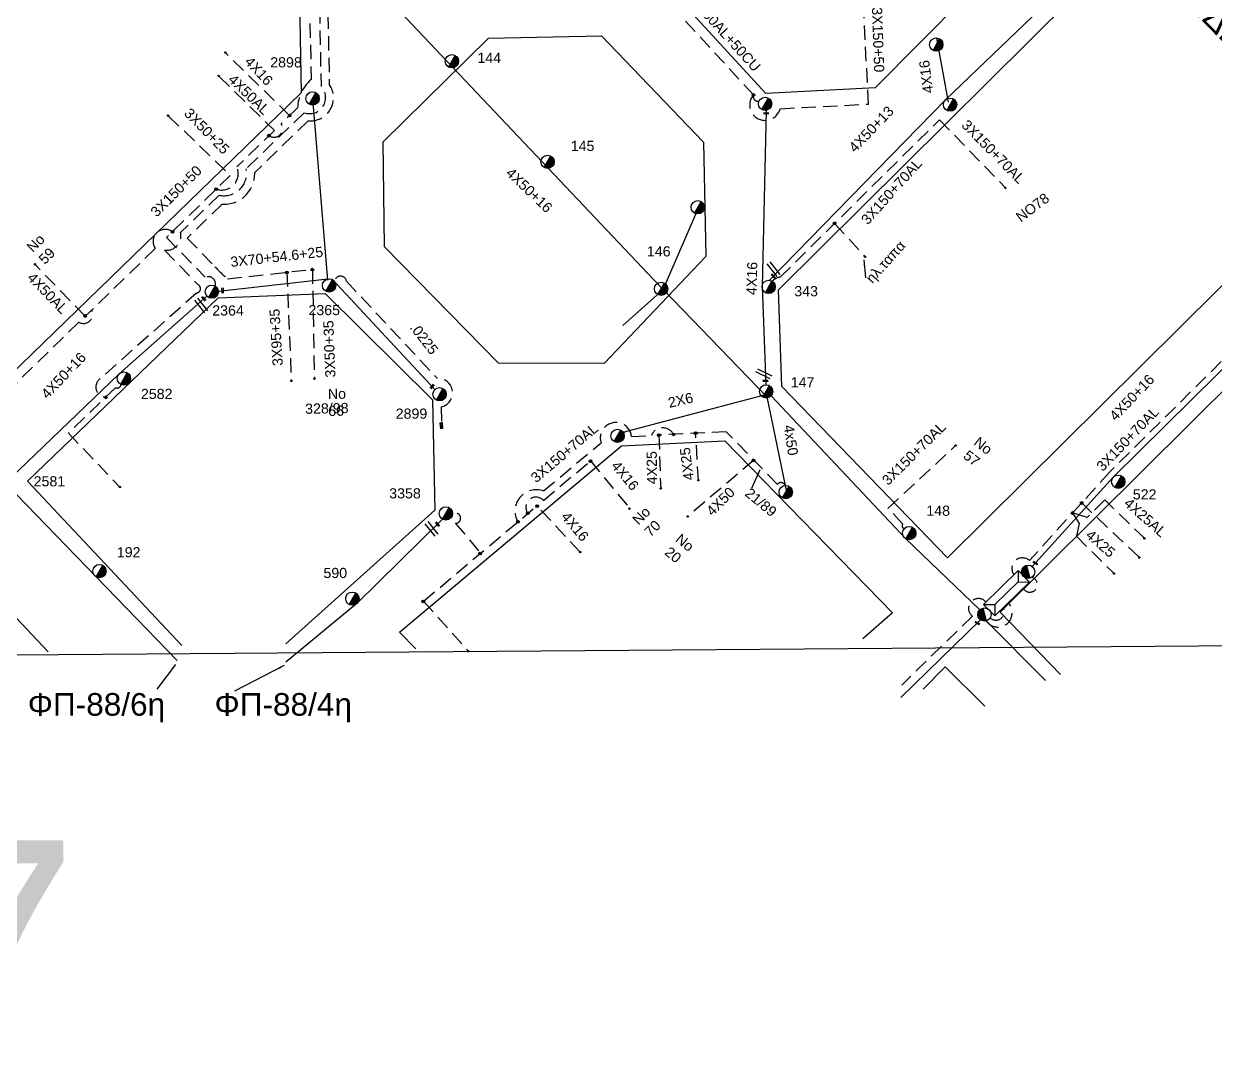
# Model space of a CAD drawing. Header units: millimetres. Extents: x 771 to 3391, y 686 to 1835.
# Drawn here: x 1952.7 to 2163.7, y 686.3 to 868.2 of the extents above; entities that cross this region are included whole.
import ezdxf

# ---------------------------------------------------------------- set-up
doc = ezdxf.new("R2010")
doc.units = ezdxf.units.MM
doc.linetypes.add('DASHED', pattern=[19.05, 12.7, -6.35])
for name, color, linetype in [('Pillar', 7, 'Continuous'), ('Άγνωστα', 7, 'Continuous'), ('Γυμνά εναέρια ΧΤ (3Φ)   4x50CU', 7, 'Continuous'), ('Γυμνά εναέρια ΧΤ και ΦΟΠ (3Φ)   4x50+16AL', 7, 'Continuous'), ('Εναέρια παροχή ΧΤ 4x16', 7, 'SYN_LINE'), ('Εναέρια παροχή ΧΤ 4x25', 7, 'SYN_LINE'), ('Επιγραφές - Σχήματα', 7, 'Continuous'), ('Καλωδια Χ.Τ 3x95+35', 7, 'DASHED'), ('Καλωδια Χ.Τ. 3x50+35', 7, 'Continuous'), ('Καλώδια ΧΤ   3x150+50CU', 7, 'DASHED'), ('Καλώδια ΧΤ   3x150+70AL', 7, 'DASHED'), ('Καλώδια ΧΤ   3x150AL+50CU', 7, 'DASHED'), ('Μηχανική τομή', 7, 'Continuous'), ('Στύλος ΦΜ', 7, 'Continuous'), ('Στύλος ΦΜ @ 1', 7, 'Continuous'), ('Συνδέσεις', 7, 'Continuous'), ('Συνεστραμμένα ΧΤ   3x70+54.6+25 AL', 7, 'SYN_LINE'), ('Τομή', 7, 'Continuous'), ('Υποσταθμός εναέριος 2 στύλων', 7, 'Continuous'), ('Υποσταθμός πόλεως', 7, 'Continuous'), ('Υπόβαθρο ΔΕΗ', 7, 'Continuous'), ('Υπόγεια καλώδια Παροχών ΧΤ   .0225', 7, 'DASHED'), ('Υπόγεια καλώδια Παροχών ΧΤ   4x16AL', 7, 'DASHED'), ('Υπόγεια καλώδια Παροχών ΧΤ   4x50AL', 7, 'DASHED')]:
    doc.layers.add(name, color=color, linetype=linetype)
doc.styles.add('arial', font='ARIAL.TTF')
doc.styles.get("Standard").update_dxf_attribs({"font": 'ARIAL.TTF'})
doc.linetypes.add('SYN_LINE', pattern='A,0.5,-0.0001,["/\\/\\/\\/",Standard,S=0.1,R=0,X=0,Y=-0.05],-0.25', length=0.7501)
doc.dimstyles.new('ISO-25', dxfattribs={"dimtxt": 2.5, "dimasz": 2.5, "dimexe": 1.25, "dimexo": 0.625, "dimtad": 1, "dimtxsty": 'Standard', "dimcen": 2.5, "dimadec": 0, "dimazin": 0, "dimtfac": 1, "dimtmove": 0, "dimatfit": 3, "dimfxl": 1, "dimarcsym": 0})

# ---------------------------------------------------------------- blocks, each defined once
blk = doc.blocks.new('ΥΠΑΡΧΩΝ ΤΣΙΜΕΝΤΕΝΙΟΣ ΣΤΥΛΟΣ')
at = {"layer": 'Στύλος ΦΜ'}
blk.add_hatch(color=7, dxfattribs=at).paths.add_polyline_path([(-1.29, -2.28, 0.574793), (2.62, 0, 0.268822), (1.3, 2.27)])
at = {"layer": 'Στύλος ΦΜ', "color": 7}
blk.add_line((-1.29, -2.28), (1.3, 2.27), dxfattribs=at)
blk.add_circle((0, 0), 2.62, dxfattribs=at)
at = {"layer": 'Στύλος ΦΜ', "flags": 4}
for tag, p in [('ΑΡΙΘΜΟΣ', (-4.68, 8.05)), ('ΤΥΠΟΣ', (-4.91, 3.03))]:
    blk.add_attdef(tag, p, '', height=4, dxfattribs=at)
blk = doc.blocks.new('ΜΗΧΑΝΙΚΗ ΤΟΜΗ')
at = {"layer": 'Μηχανική τομή', "ltscale": 40}
for p, q in [((-1.89, 0.78), (1.89, 0.78)), ((1.89, 0), (-1.89, 0))]:
    blk.add_line(p, q, dxfattribs=at)
blk = doc.blocks.new('_ΣΥΝΔΕΣΗ')
at = {"layer": 'Συνδέσεις', "linetype": 'SYN_LINE', "ltscale": 40}
blk.add_hatch(color=256, dxfattribs=at).paths.add_polyline_path([(0.5, -0.01, 1), (-0.5, -0.01, 1)])
at = {"layer": 'Συνδέσεις'}
blk.add_circle((0, -0.01), 0.5, dxfattribs=at)
blk = doc.blocks.new('Pillar')
at = {"layer": 'Υποσταθμός πόλεως', "linetype": 'Continuous', "ltscale": 40}
blk.add_lwpolyline([(-8.6, 2.8), (8.6, 2.8), (8.6, -2.8), (-8.6, -2.8)], close=True, dxfattribs=at)
for points in [[(-5.8, 0), (-8.6, 2.8)], [(-8.6, -2.8), (-5.8, 0)], [(-5.8, 0), (5.8, 0)], [(5.8, 0), (8.6, 2.8)], [(8.6, -2.8), (5.8, 0)]]:
    blk.add_lwpolyline(points, dxfattribs=at)
at = {"layer": 'Pillar', "ltscale": 40}
blk.add_attdef('PILLAR', (-5.7, 3.7), '', height=2.52, dxfattribs=at)
blk = doc.blocks.new('ΤΟΜΗ')
at = {"layer": 'Τομή', "ltscale": 40}
for p, q in [((-5.68, 0), (5.68, 0)), ((5.68, -2.33), (-5.68, -2.33))]:
    blk.add_line(p, q, dxfattribs=at)
blk = doc.blocks.new('ΥΠΟΣΤΑΘΜΟΣ ΕΝΑΕΡΙΟΣ ΕΠΙ 2 ΣΤΥΛΩΝ')
at = {"layer": 'Υποσταθμός εναέριος 2 στύλων', "linetype": 'Continuous'}
for points in [[(-11.97, -2.11, 0.574793), (-8.45, -0.07, 0.268822), (-9.64, 1.98)], [(9.68, -2.15, 0.574793), (13.19, -0.1, 0.268822), (12.01, 1.95)]]:
    blk.add_hatch(color=256, dxfattribs=at).paths.add_polyline_path(points)
for p, q in [((-11.97, -2.11), (-9.64, 1.98)), ((9.68, -2.15), (12.01, 1.95))]:
    blk.add_line(p, q, dxfattribs=at)
for centre in [(-10.81, -0.07), (10.84, -0.1)]:
    blk.add_circle(centre, 2.36, dxfattribs=at)
at = {"layer": 'Υποσταθμός πόλεως', "linetype": 'Continuous', "ltscale": 40}
blk.add_lwpolyline([(-8.57, 2.82), (8.57, 2.82), (8.57, -2.82), (-8.57, -2.82)], close=True, dxfattribs=at)
for points in [[(-5.75, 0), (-8.57, 2.82)], [(-8.57, -2.82), (-5.75, 0)], [(-5.75, 0), (5.75, 0)], [(5.75, 0), (8.57, 2.82)], [(8.57, -2.82), (5.75, 0)]]:
    blk.add_lwpolyline(points, dxfattribs=at)
at = {"layer": 'Υποσταθμός εναέριος 2 στύλων', "ltscale": 40, "flags": 1}
for tag, p in [('ΜΕΤΑΣΧΗΜΑΤΙΣΜΟΣ', (14.09, 2.51)), ('ΙΣΧΥΣ', (14.07, -0.28)), ('ΑΡΙΘΜΟΣ', (14.19, -3))]:
    blk.add_attdef(tag, p, '', height=1.8, dxfattribs=at)

msp = doc.modelspace()

# ---------------------------------------------------------------- linework, layer by layer
at = {"layer": 'Άγνωστα', "color": 30}
for points in [[(2084.34801, 802.09259), (2064.35925, 822.7559), (2008.96761, 881.37319)], [(2065.97608, 821.08451), (2072.68873, 836.61112)]]:
    msp.add_lwpolyline(points, dxfattribs=at)
at = {"layer": 'Άγνωστα', "color": 2, "linetype": 'SYN_LINE', "ltscale": 20}
msp.add_lwpolyline([(2006.60204, 822.7296), (2003.92463, 854.9438)], dxfattribs=at)
at = {"layer": 'Άγνωστα', "color": 2, "linetype": 'DASHED', "ltscale": 0.2}
msp.add_lwpolyline([(1978.38283, 851.81147), (1989.3091, 841.26237)], dxfattribs=at)
at = {"layer": 'Άγνωστα', "color": 85, "linetype": 'DASHED', "ltscale": 0.2}
msp.add_lwpolyline([(2096.3454, 832.7976), (2101.71664, 826.88263)], dxfattribs=at)
at = {"layer": 'Άγνωστα'}
msp.add_lwpolyline([(2065.97608, 821.08451), (2058.83237, 814.68605)], dxfattribs=at)
at = {"layer": 'Άγνωστα', "color": 151, "linetype": 'DASHED', "ltscale": 0.2}
msp.add_lwpolyline([(1969.93222, 804.27627, -0.547278828), (1969.00582, 803.69189), (1960.63849, 795.65303), (1969.82602, 786.00463)], format="xyb", dxfattribs=at)
at = {"layer": 'Άγνωστα', "color": 1}
msp.add_lwpolyline([(2083.85359, 802.37445), (2058.8087, 795.73424)], dxfattribs=at)
at = {"layer": 'Άγνωστα', "color": 1, "linetype": 'DASHED', "ltscale": 0.2}
for points in [[(2087.57609, 786.36208, 0.602665177), (2086.22009, 786.55914), (2077.13897, 795.87886), (2065.22382, 795.30294)], [(2042.04336, 781.42865, -0.960632536), (2044.77527, 783.72522), (2052.96976, 790.61389)], [(2028.67281, 781.36893, -1.30555284), (2029.20429, 779.65744), (2033.64812, 774.37123)]]:
    msp.add_lwpolyline(points, format="xyb", dxfattribs=at)
for points in [[(2072.21698, 787.18893), (2071.72937, 795.61738)], [(2065.22382, 795.30294), (2065.53317, 785.73128)], [(2023.53538, 765.86998), (2043.62096, 782.75486)], [(2023.53538, 765.86998), (2031.49307, 757.00087)]]:
    msp.add_lwpolyline(points, dxfattribs=at)
at = {"layer": 'Άγνωστα', "color": 30, "linetype": 'DASHED', "ltscale": 0.2}
for points in [[(2151.30198, 776.94404), (2144.17057, 783.81321), (2141.06077, 780.71394), (2138.49663, 781.50103), (2139.65927, 779.63639), (2139.15217, 777.36256), (2145.80234, 770.80538)], [(2150.24285, 773.70916), (2140.09378, 783.26434)]]:
    msp.add_lwpolyline(points, dxfattribs=at)
at = {"layer": 'Γυμνά εναέρια ΧΤ (3Φ)   4x50CU', "color": 1, "linetype": 'Continuous'}
msp.add_lwpolyline([(2084.34801, 802.09259), (2087.99289, 784.33101)], dxfattribs=at)
at = {"layer": 'Γυμνά εναέρια ΧΤ και ΦΟΠ (3Φ)   4x50+16AL', "color": 133, "linetype": 'Continuous', "ltscale": 0.2}
msp.add_lwpolyline([(2162.66341, 897.13261), (2138.34075, 876.19932), (2116.0068, 854.7108), (2084.78731, 822.71906)], dxfattribs=at)
at = {"layer": 'Γυμνά εναέρια ΧΤ και ΦΟΠ (3Φ)   4x50+16AL', "color": 62, "linetype": 'Continuous', "ltscale": 0.2}
msp.add_lwpolyline([(2131.35587, 771.99416), (2145.75825, 787.89488), (2168.63874, 810.53905), (2187.74949, 828.77879), (2209.62845, 849.23743)], dxfattribs=at)
at = {"layer": 'Γυμνά εναέρια ΧΤ και ΦΟΠ (3Φ)   4x50+16AL', "color": 151, "linetype": 'Continuous', "ltscale": 0.2}
msp.add_lwpolyline([(1950.33009, 787.61231), (1969.57409, 806.06936), (1985.15668, 819.91863)], dxfattribs=at)
at = {"layer": 'Γυμνά εναέρια ΧΤ και ΦΟΠ (3Φ)   4x50+16AL', "color": 1, "linetype": 'Continuous', "ltscale": 0.2}
for points in [[(2085.10873, 802.25057), (2108.97033, 776.90586), (2122.02992, 764.32984)], [(1949.62666, 786.66807), (1965.56489, 770.1772), (1979.8774, 755.34245)]]:
    msp.add_lwpolyline(points, dxfattribs=at)
at = {"layer": 'Γυμνά εναέρια ΧΤ και ΦΟΠ (3Φ)   4x50+16AL', "color": 85, "linetype": 'Continuous', "ltscale": 0.2}
msp.add_lwpolyline([(2122.19949, 762.55041), (2108.08651, 748.81654)], dxfattribs=at)
at = {"layer": 'Εναέρια παροχή ΧΤ 4x16', "color": 133, "ltscale": 20}
msp.add_lwpolyline([(2116.53566, 854.29518), (2114.46428, 865.61461)], dxfattribs=at)
at = {"layer": 'Καλωδια Χ.Τ 3x95+35', "color": 5, "linetype": 'DASHED', "ltscale": 0.2}
msp.add_lwpolyline([(1999.31477, 824.1529), (2000.13085, 804.75782)], dxfattribs=at)
at = {"layer": 'Καλωδια Χ.Τ. 3x50+35', "color": 5, "linetype": 'DASHED', "ltscale": 0.2}
msp.add_lwpolyline([(2003.84491, 824.65518), (2004.21126, 805.35757)], dxfattribs=at)
at = {"layer": 'Καλώδια ΧΤ   3x150+50CU', "color": 2, "linetype": 'DASHED', "ltscale": 0.2}
for points in [[(2089.64266, 913.65746), (2078.33126, 924.95686), (2065.77206, 912.56951, -0.353972988), (2064.60459, 908.77783), (2049.25698, 891.6159), (2030.23678, 873.94726), (2012.22169, 875.65013), (2003.35427, 872.04368), (2003.61463, 858.26924, 0.206167672), (2001.22356, 853.24849), (1998.32966, 850.44242, -0.817284443), (1996.16177, 848.34032)], [(1997.12124, 849.27067), (1990.48629, 842.83708, -0.644588921), (1986.82417, 838.85286)], [(1989.3091, 841.26237), (1978.02284, 830.31864), (1984.88304, 823.24371, -0.64924258), (1986.62256, 821.72293)], [(1979.06334, 831.32756, 0.837742832), (1975.99992, 828.35712), (1963.62352, 816.35632)], [(1964.77691, 817.47471, -0.733522142), (1962.50408, 815.27086), (1942.49209, 795.86621), (1925.59886, 813.01062, 0.795324168), (1924.53482, 814.31632)]]:
    msp.add_lwpolyline(points, format="xyb", dxfattribs=at)
at = {"layer": 'Καλώδια ΧΤ   3x150+50CU', "color": 151, "linetype": 'DASHED', "ltscale": 0.2}
msp.add_lwpolyline([(2086.16714, 910.17825), (2081.83443, 914.50636), (2068.99379, 901.73063), (2064.33669, 905.8954), (2049.95056, 889.80861), (2030.7094, 871.93471), (2012.26195, 873.67845), (2005.12003, 870.77377), (2005.37935, 857.0546, -0.800046045), (2002.39831, 852.40793), (1992.14373, 842.46456, -0.540078323), (1987.32567, 837.79273), (1980.50985, 831.18376, -0.522710634), (1977.66438, 828.05267), (1983.57093, 821.96125, -0.746319138), (1983.33929, 820.4517), (1966.09328, 805.12403, 0.677115078), (1967.24046, 801.99582)], format="xyb", dxfattribs=at)
at = {"layer": 'Καλώδια ΧΤ   3x150+50CU', "color": 85, "linetype": 'DASHED', "ltscale": 0.2}
for points in [[(2082.93674, 854.43002, -0.556290904), (2081.962, 855.54832), (2062.87284, 876.35247), (2062.79086, 879.06464, -0.774846847), (2063.07935, 882.89433)], [(2081.962, 855.54832, 1.263801341), (2086.68086, 853.10796), (2102.35393, 853.92587), (2101.32696, 873.60507)]]:
    msp.add_lwpolyline(points, format="xyb", dxfattribs=at)
at = {"layer": 'Καλώδια ΧΤ   3x150+50CU', "color": 5, "linetype": 'DASHED', "ltscale": 0.2}
for points in [[(2023.74455, 875.963), (2023.32205, 871.06579), (2012.34074, 872.1038), (2006.61282, 869.77421), (2006.8466, 857.40601, -0.641271076), (2003.08253, 850.97731), (1993.62827, 841.80998, -0.447340962), (1987.85702, 836.21389), (1981.66134, 830.20624), (1986.59045, 825.12285, 0.037772669), (1988.83214, 822.99065), (2003.84491, 824.65518)], [(2123.15528, 765.68608, 1.127926797), (2120.74752, 763.19992), (2108.22599, 751.01475)]]:
    msp.add_lwpolyline(points, format="xyb", dxfattribs=at)
at = {"layer": 'Καλώδια ΧΤ   3x150+50CU', "color": 62, "linetype": 'DASHED', "ltscale": 0.2}
msp.add_arc((2130.91037, 768.80561), 1.33869, 213.3351217, 74.3352259, dxfattribs=at)
at = {"layer": 'Καλώδια ΧΤ   3x150+50CU', "color": 85, "linetype": 'DASHED', "ltscale": 0.2}
msp.add_arc((2125.25566, 763.82005), 2.53406, 214.8179791, 40.7197811, dxfattribs=at)
at = {"layer": 'Καλώδια ΧΤ   3x150+50CU', "color": 1, "linetype": 'DASHED', "ltscale": 0.2}
msp.add_arc((2124.91561, 763.99001), 1.48321, 226.4272219, 29.8969544, dxfattribs=at)
at = {"layer": 'Καλώδια ΧΤ   3x150+70AL', "color": 30, "linetype": 'DASHED', "ltscale": 0.2}
msp.add_lwpolyline([(2209.52129, 855.30179), (2204.74116, 850.61988, 0.274021484), (2204.4364, 848.04111), (2205.19003, 847.25088), (2186.68855, 829.95047), (2167.52172, 810.98159), (2145.10077, 788.79221), (2130.84696, 773.05554, 0.913850915), (2128.11945, 770.55054)], format="xyb", dxfattribs=at)
at = {"layer": 'Καλώδια ΧΤ   3x150+70AL', "color": 85, "linetype": 'DASHED', "ltscale": 0.2}
msp.add_lwpolyline([(2085.04138, 822.21265, -0.237205405), (2086.69158, 823.26374), (2114.92994, 851.15121), (2114.92994, 851.15121), (2114.92994, 851.15121), (2126.5822, 839.0983)], format="xyb", dxfattribs=at)
at = {"layer": 'Καλώδια ΧΤ   3x150+70AL', "color": 1, "linetype": 'DASHED', "ltscale": 0.2}
msp.add_lwpolyline([(2040.25147, 779.92231, -0.700508494), (2044.80421, 785.39431), (2054.9693, 793.93956, -1.105620224), (2060.35846, 795.04884), (2063.88149, 795.23806, -0.626719117), (2067.82338, 795.42859)], format="xyb", dxfattribs=at)
at = {"layer": 'Καλώδια ΧΤ   3x150+70AL', "color": 1, "ltscale": 0.2}
msp.add_lwpolyline([(2108.73564, 778.77987, -0.725715758), (2108.42226, 779.51739), (2105.81365, 782.32399), (2105.81365, 782.32399), (2105.81365, 782.32399), (2117.77233, 793.43902)], format="xyb", dxfattribs=at)
at = {"layer": 'Συνεστραμμένα ΧΤ   3x70+54.6+25 AL', "color": 85, "linetype": 'SYN_LINE', "ltscale": 20}
msp.add_lwpolyline([(2084.23922, 852.81682), (2083.48332, 821.60715), (2084.17485, 804.20211)], dxfattribs=at)
at = {"layer": 'Συνεστραμμένα ΧΤ   3x70+54.6+25 AL', "color": 2, "linetype": 'SYN_LINE', "ltscale": 20}
for points in [[(1987.20908, 820.81665), (2006.58251, 822.96466)], [(2007.33294, 822.82433), (2007.39163, 822.83019), (2025.5634, 803.37186)]]:
    msp.add_lwpolyline(points, dxfattribs=at)
at = {"layer": 'Συνεστραμμένα ΧΤ   3x70+54.6+25 AL', "color": 173, "linetype": 'SYN_LINE', "ltscale": 20}
msp.add_lwpolyline([(2026.91473, 780.38581), (2011.72916, 765.4497), (1999.12519, 755.06084)], dxfattribs=at)
at = {"layer": 'Συνεστραμμένα ΧΤ   3x70+54.6+25 AL', "color": 85, "linetype": 'SYN_LINE', "ltscale": 15}
msp.add_lwpolyline([(2123.17528, 762.37318), (2133.70705, 751.84235)], dxfattribs=at)
at = {"layer": 'Υπόβαθρο ΔΕΗ'}
for points in [[(887.18759, 748.25165), (2875.29445, 763.38266), (2895.53155, 1762.67838)], [(2065.28035, 876.39171), (2064.88643, 894.03062), (2105.67515, 934.61314), (2143.27305, 896.88404), (2103.53306, 856.79789), (2084.1854, 855.78821), (2065.28035, 876.39171)], [(1890.14873, 850.97047), (1958.70871, 916.35558), (2001.55625, 872.17466), (2001.86342, 855.92397), (1942.23728, 798.10743), (1890.14873, 850.97047)], [(2116.33798, 773.57288), (2087.00282, 803.90822), (2086.39108, 821.04903), (2153.16594, 887.32894), (2191.74828, 848.29805), (2116.33798, 773.57288), (2116.33798, 773.57288)], [(2016.3797, 847.22156), (2035.02385, 865.6327), (2055.08297, 866.00723), (2073.09266, 847.17356), (2073.5338, 826.94972), (2055.53277, 807.95179), (2036.78593, 808.01421), (2016.63446, 828.65963), (2016.3797, 847.22156)], [(2125.64281, 763.95081), (2201.0605, 838.82361), (2246.21672, 793.29607), (2213.16641, 761.2276)], [(1980.71773, 758.01201), (1953.38556, 787.13479), (1987.16816, 819.59117), (2006.13458, 820.35596), (2025.13197, 801.53819), (2025.52684, 781.99129), (1999.16955, 758.3128)], [(2022.1763, 757.45528), (2019.27272, 760.35573), (2058.57131, 793.39195), (2076.87869, 794.27683), (2106.58143, 763.79368), (2101.35535, 759.19472)], [(1917.07145, 756.84122), (1939.08888, 775.89305), (1957.07776, 756.91185)], [(2125.64281, 763.95081), (2136.35783, 752.87045)], [(2115.89883, 754.23147), (2112.00704, 750.27688)], [(2115.89883, 754.23147), (2122.95025, 747.29205)]]:
    msp.add_lwpolyline(points, dxfattribs=at)
at = {"layer": 'Υπόγεια καλώδια Παροχών ΧΤ   .0225', "color": 2, "linetype": 'DASHED', "ltscale": 0.2}
msp.add_lwpolyline([(2007.76824, 822.48753, -0.872007911), (2009.89839, 822.5411), (2025.95229, 805.3506, -0.927941095), (2026.63811, 800.27446), (2026.69378, 797.5186)], format="xyb", dxfattribs=at)
at = {"layer": 'Υπόγεια καλώδια Παροχών ΧΤ   4x16AL', "color": 2, "linetype": 'DASHED', "ltscale": 0.2}
msp.add_lwpolyline([(1999.82075, 851.88826), (1988.39453, 863.08621)], dxfattribs=at)
at = {"layer": 'Υπόγεια καλώδια Παροχών ΧΤ   4x16AL', "color": 1, "linetype": 'DASHED', "ltscale": 0.2}
for points in [[(2053.08255, 790.70871), (2060.00568, 782.38461)], [(2051.26007, 774.5646), (2043.62096, 782.75486), (2043.62096, 782.75486)]]:
    msp.add_lwpolyline(points, dxfattribs=at)
at = {"layer": 'Υπόγεια καλώδια Παροχών ΧΤ   4x50AL', "color": 2, "ltscale": 0.2}
msp.add_lwpolyline([(1987.34182, 858.83787), (1997.12124, 849.27067), (1997.12124, 849.27067), (1997.12124, 849.27067), (1997.12124, 849.27067), (1997.12124, 849.27067), (1997.12124, 849.27067)], dxfattribs=at)
at = {"layer": 'Υπόγεια καλώδια Παροχών ΧΤ   4x50AL', "color": 2, "linetype": 'DASHED', "ltscale": 0.2}
msp.add_lwpolyline([(1963.62352, 816.35632), (1954.70835, 825.55053)], dxfattribs=at)
at = {"layer": 'Υπόγεια καλώδια Παροχών ΧΤ   4x50AL', "color": 1, "linetype": 'DASHED', "ltscale": 0.2}
msp.add_lwpolyline([(2082.03279, 790.85645), (2070.22918, 780.81103)], dxfattribs=at)

# ---------------------------------------------------------------- block references
at = {"layer": 'Pillar', "xscale": 0.06198561426907171, "yscale": 0.06198561426907171, "zscale": 0.06198561426907171, "rotation": 273.4949993038707}
msp.add_blockref('Pillar', (2026.71342, 796.9684), dxfattribs=at)
at = {"layer": 'Μηχανική τομή', "xscale": 0.25, "yscale": 0.25, "zscale": 0.25}
for p in [(2084.22433, 852.20236), (2084.11342, 804.80065)]:
    msp.add_blockref('ΜΗΧΑΝΙΚΗ ΤΟΜΗ', p, dxfattribs=at)
at = {"layer": 'Μηχανική τομή'}
for p, xscale, yscale, zscale, rotation in [((2085.4179, 823.38016), 0.2500000000001928, 0.2500000000001928, 0.2500000000001928, 312.6268794242704), ((1988.04249, 820.90906), 0.249999999999919, 0.249999999999919, 0.249999999999919, 92.6040973562605), ((1984.55809, 819.38663), 0.2500000000001928, 0.2500000000001928, 0.2500000000001928, 312.6268794242704), ((2025.13986, 803.83574), 0.249999999999919, 0.249999999999919, 0.249999999999919, 50.9187230584016), ((2025.94724, 779.44324), 0.2500000000001928, 0.2500000000001928, 0.2500000000001928, 312.6268794242704), ((2131.83939, 772.52799), 0.249999999999919, 0.249999999999919, 0.249999999999919, 328.1658736707066), ((2121.55811, 761.92626), 0.249999999999919, 0.249999999999919, 0.249999999999919, 328.1658736707066)]:
    msp.add_blockref('ΜΗΧΑΝΙΚΗ ΤΟΜΗ', p, dxfattribs=dict(at, xscale=xscale, yscale=yscale, zscale=zscale, rotation=rotation))
at = {"layer": 'Στύλος ΦΜ @ 1', "ltscale": 40, "xscale": 0.4499999999998181, "yscale": 0.4499999999998181, "zscale": 0.4499999999998181}
for p in [(2114.34942, 864.47925), (2084.02288, 853.97455), (2116.78957, 853.8308), (2072.10086, 835.65056), (2057.89557, 795.15672), (2087.68321, 785.18919)]:
    msp.add_blockref('ΥΠΑΡΧΩΝ ΤΣΙΜΕΝΤΕΝΙΟΣ ΣΤΥΛΟΣ', p, dxfattribs=at)
at = {"layer": 'Στύλος ΦΜ @ 1', "ltscale": 40}
ref = msp.add_blockref('ΥΠΑΡΧΩΝ ΤΣΙΜΕΝΤΕΝΙΟΣ ΣΤΥΛΟΣ', (2028.55961, 861.52124), dxfattribs=dict(at, xscale=0.4499999999998181, yscale=0.4499999999998181, zscale=0.4499999999998181))
ref.add_attrib('ΤΥΠΟΣ', '144', (2033.08288, 861.22867), dxfattribs={"layer": 'Στύλος ΦΜ', "height": 1.8, "flags": 4})
ref = msp.add_blockref('ΥΠΑΡΧΩΝ ΤΣΙΜΕΝΤΕΝΙΟΣ ΣΤΥΛΟΣ', (2003.87655, 854.93426), dxfattribs=dict(at, xscale=0.4499999999998181, yscale=0.4499999999998181, zscale=0.4499999999998181))
ref.add_attrib('ΤΥΠΟΣ', '2898', (1996.38264, 860.43032), dxfattribs={"layer": 'Στύλος ΦΜ', "height": 1.8, "flags": 4})
ref = msp.add_blockref('ΥΠΑΡΧΩΝ ΤΣΙΜΕΝΤΕΝΙΟΣ ΣΤΥΛΟΣ', (2045.50605, 843.70483), dxfattribs=dict(at, xscale=0.4499999999998181, yscale=0.4499999999998181, zscale=0.4499999999998181))
ref.add_attrib('ΤΥΠΟΣ', '145', (2049.60919, 845.62335), dxfattribs={"layer": 'Στύλος ΦΜ', "height": 1.8, "flags": 4})
ref = msp.add_blockref('ΥΠΑΡΧΩΝ ΤΣΙΜΕΝΤΕΝΙΟΣ ΣΤΥΛΟΣ', (2065.6083, 821.20552), dxfattribs=dict(at, xscale=0.4499999999998181, yscale=0.4499999999998181, zscale=0.4499999999998181))
ref.add_attrib('ΤΥΠΟΣ', '146', (2063.09174, 826.94038), dxfattribs={"layer": 'Στύλος ΦΜ', "height": 1.8, "flags": 4})
ref = msp.add_blockref('ΥΠΑΡΧΩΝ ΤΣΙΜΕΝΤΕΝΙΟΣ ΣΤΥΛΟΣ', (2006.80606, 821.8083), dxfattribs=dict(at, xscale=0.4499999999998181, yscale=0.4499999999998181, zscale=0.4499999999998181))
ref.add_attrib('ΤΥΠΟΣ', '2365', (2003.15546, 816.54048), dxfattribs={"layer": 'Στύλος ΦΜ', "height": 1.8, "flags": 4})
ref = msp.add_blockref('ΥΠΑΡΧΩΝ ΤΣΙΜΕΝΤΕΝΙΟΣ ΣΤΥΛΟΣ', (1986.037, 820.70104), dxfattribs=dict(at, xscale=0.4499999999998181, yscale=0.4499999999998181, zscale=0.4499999999998181))
ref.add_attrib('ΤΥΠΟΣ', '2364', (1986.11406, 816.47265), dxfattribs={"layer": 'Στύλος ΦΜ', "height": 1.8, "flags": 4})
ref = msp.add_blockref('ΥΠΑΡΧΩΝ ΤΣΙΜΕΝΤΕΝΙΟΣ ΣΤΥΛΟΣ', (2084.65962, 821.54824), dxfattribs=dict(at, xscale=0.4499999999998181, yscale=0.4499999999998181, zscale=0.4499999999998181))
ref.add_attrib('ΤΥΠΟΣ', '343', (2089.19773, 819.88876), dxfattribs={"layer": 'Στύλος ΦΜ', "height": 1.8, "flags": 4})
ref = msp.add_blockref('ΥΠΑΡΧΩΝ ΤΣΙΜΕΝΤΕΝΙΟΣ ΣΤΥΛΟΣ', (1970.48126, 805.31824), dxfattribs=dict(at, xscale=0.4499999999998181, yscale=0.4499999999998181, zscale=0.4499999999998181))
ref.add_attrib('ΤΥΠΟΣ', '2582', (1973.48156, 801.6856), dxfattribs={"layer": 'Στύλος ΦΜ', "height": 1.8, "flags": 4})
ref = msp.add_blockref('ΥΠΑΡΧΩΝ ΤΣΙΜΕΝΤΕΝΙΟΣ ΣΤΥΛΟΣ', (2084.22161, 803.02527), dxfattribs=dict(at, xscale=0.4499999999998181, yscale=0.4499999999998181, zscale=0.4499999999998181))
ref.add_attrib('ΤΥΠΟΣ', '147', (2088.56144, 803.73172), dxfattribs={"layer": 'Στύλος ΦΜ', "height": 1.8, "flags": 4})
ref = msp.add_blockref('ΥΠΑΡΧΩΝ ΤΣΙΜΕΝΤΕΝΙΟΣ ΣΤΥΛΟΣ', (2026.3829, 802.52595), dxfattribs=dict(at, xscale=0.4499999999998181, yscale=0.4499999999998181, zscale=0.4499999999998181))
ref.add_attrib('ΤΥΠΟΣ', '2899', (2018.60194, 798.19465), dxfattribs={"layer": 'Στύλος ΦΜ', "height": 1.8, "flags": 4})
ref = msp.add_blockref('ΥΠΑΡΧΩΝ ΤΣΙΜΕΝΤΕΝΙΟΣ ΣΤΥΛΟΣ', (1949.6244, 786.66936), dxfattribs=dict(at, xscale=0.4499999999998181, yscale=0.4499999999998181, zscale=0.4499999999998181))
ref.add_attrib('ΤΥΠΟΣ', '2581', (1954.48432, 786.2083), dxfattribs={"layer": 'Στύλος ΦΜ', "height": 1.8, "flags": 4})
ref = msp.add_blockref('ΥΠΑΡΧΩΝ ΤΣΙΜΕΝΤΕΝΙΟΣ ΣΤΥΛΟΣ', (2146.56733, 787.039), dxfattribs=dict(at, xscale=0.4499999999998181, yscale=0.4499999999998181, zscale=0.4499999999998181))
ref.add_attrib('ΤΥΠΟΣ', '522', (2149.14809, 783.89063), dxfattribs={"layer": 'Στύλος ΦΜ', "height": 1.8, "flags": 4})
ref = msp.add_blockref('ΥΠΑΡΧΩΝ ΤΣΙΜΕΝΤΕΝΙΟΣ ΣΤΥΛΟΣ', (2027.49576, 781.41028), dxfattribs=dict(at, xscale=0.4499999999998181, yscale=0.4499999999998181, zscale=0.4499999999998181))
ref.add_attrib('ΤΥΠΟΣ', '3358', (2017.45801, 784.07187), dxfattribs={"layer": 'Στύλος ΦΜ', "height": 1.8, "flags": 4})
ref = msp.add_blockref('ΥΠΑΡΧΩΝ ΤΣΙΜΕΝΤΕΝΙΟΣ ΣΤΥΛΟΣ', (2109.55137, 777.93033), dxfattribs=dict(at, xscale=0.4499999999998181, yscale=0.4499999999998181, zscale=0.4499999999998181))
ref.add_attrib('ΤΥΠΟΣ', '148', (2112.58237, 780.9978), dxfattribs={"layer": 'Στύλος ΦΜ', "height": 1.8, "flags": 4})
ref = msp.add_blockref('ΥΠΑΡΧΩΝ ΤΣΙΜΕΝΤΕΝΙΟΣ ΣΤΥΛΟΣ', (1966.14592, 771.20167), dxfattribs=dict(at, xscale=0.4499999999998181, yscale=0.4499999999998181, zscale=0.4499999999998181))
ref.add_attrib('ΤΥΠΟΣ', '192', (1969.21614, 773.63408), dxfattribs={"layer": 'Στύλος ΦΜ', "height": 1.8, "flags": 4})
ref = msp.add_blockref('ΥΠΑΡΧΩΝ ΤΣΙΜΕΝΤΕΝΙΟΣ ΣΤΥΛΟΣ', (2010.9314, 766.31614), dxfattribs=dict(at, xscale=0.4499999999998181, yscale=0.4499999999998181, zscale=0.4499999999998181))
ref.add_attrib('ΤΥΠΟΣ', '590', (2005.80663, 769.96826), dxfattribs={"layer": 'Στύλος ΦΜ', "height": 1.8, "flags": 4})
at = {"layer": 'Συνδέσεις'}
for p, xscale, yscale, zscale in [((1988.42539, 863.05596), 0.25, 0.25, 0.25), ((1987.25153, 858.92636), 0.25, 0.25, 0.25), ((2081.962, 855.54832), 0.4777242751394019, 0.4777242751394019, 0.4777242751394019), ((1978.29254, 851.89996), 0.25, 0.25, 0.25), ((1999.82075, 851.88826), 0.4777242751394019, 0.4777242751394019, 0.4777242751394019), ((1996.16177, 848.34032), 0.4777242751394019, 0.4777242751394019, 0.4777242751394019), ((1986.82417, 838.85286), 0.4777242751394019, 0.4777242751394019, 0.4777242751394019), ((2126.5822, 839.0983), 0.25, 0.25, 0.25), ((1979.07811, 831.32183), 0.4777242751394019, 0.4777242751394019, 0.4777242751394019), ((2096.3454, 832.7976), 0.4777242751394019, 0.4777242751394019, 0.4777242751394019), ((1954.70835, 825.55053), 0.25, 0.25, 0.25), ((2101.71664, 826.88263), 0.25, 0.25, 0.25), ((1999.31033, 824.10842), 0.4777242751394019, 0.4777242751394019, 0.4777242751394019), ((2003.84047, 824.61069), 0.4777242751394019, 0.4777242751394019, 0.4777242751394019), ((1963.58337, 816.39773), 0.4777242751394019, 0.4777242751394019, 0.4777242751394019), ((2000.12928, 804.88569), 0.25, 0.25, 0.25), ((2004.21268, 805.28304), 0.25, 0.25, 0.25), ((1967.28553, 801.98787), 0.4777242751394019, 0.4777242751394019, 0.4777242751394019), ((2065.22382, 795.30294), 0.4777242751394019, 0.4777242751394019, 0.4777242751394019), ((2067.82338, 795.42859), 0.4777242751394019, 0.4777242751394019, 0.4777242751394019), ((2071.72937, 795.61738), 0.4777242751394019, 0.4777242751394019, 0.4777242751394019), ((2117.77233, 793.43902), 0.25, 0.25, 0.25), ((2053.11458, 790.67019), 0.4777242751394019, 0.4777242751394019, 0.4777242751394019), ((2081.98503, 790.8158), 0.4777242751394019, 0.4777242751394019, 0.4777242751394019), ((2072.2103, 787.30428), 0.25, 0.25, 0.25), ((1969.76106, 786.07285), 0.25, 0.25, 0.25), ((2065.52939, 785.84812), 0.25, 0.25, 0.25), ((2043.66572, 782.72703), 0.4777242751394019, 0.4777242751394019, 0.4777242751394019), ((2140.09378, 783.26434), 0.4777242751394019, 0.4777242751394019, 0.4777242751394019), ((2042.0104, 781.4726), 0.4777242751394019, 0.4777242751394019, 0.4777242751394019), ((2060.00963, 782.26254), 0.25, 0.25, 0.25), ((2070.31568, 780.88464), 0.25, 0.25, 0.25), ((2138.49271, 781.4967), 0.4777242751394019, 0.4777242751394019, 0.4777242751394019), ((2040.23701, 779.94193), 0.4777242751394019, 0.4777242751394019, 0.4777242751394019), ((2151.20901, 777.00027), 0.25, 0.25, 0.25), ((2033.57817, 774.31242), 0.4777242751394019, 0.4777242751394019, 0.4777242751394019), ((2051.29662, 774.56009), 0.25, 0.25, 0.25), ((2150.3303, 773.59161), 0.25, 0.25, 0.25), ((2145.83999, 770.76826), 0.25, 0.25, 0.25), ((2023.47377, 765.81819), 0.4777242751394019, 0.4777242751394019, 0.4777242751394019), ((2031.49307, 757.00087), 0.25, 0.25, 0.25)]:
    msp.add_blockref('_ΣΥΝΔΕΣΗ', p, dxfattribs=dict(at, xscale=xscale, yscale=yscale, zscale=zscale))
at = {"layer": 'Τομή', "xscale": 0.2499999999999669, "yscale": 0.2499999999999669, "zscale": 0.2499999999999669}
for p, rotation in [((2085.75429, 824.86274), 308.1680509152084), ((1984.38232, 818.4319), 308.1680509152084), ((2083.92211, 806.41148), 333.3547374449722), ((2025.17906, 778.84165), 308.1680509152084)]:
    msp.add_blockref('ΤΟΜΗ', p, dxfattribs=dict(at, rotation=rotation))
at = {"layer": 'Υποσταθμός εναέριος 2 στύλων', "xscale": 0.4999999999999998, "yscale": 0.4999999999999998, "zscale": 0.4999999999999998, "rotation": 224.4187307852314}
msp.add_blockref('ΥΠΟΣΤΑΘΜΟΣ ΕΝΑΕΡΙΟΣ ΕΠΙ 2 ΣΤΥΛΩΝ', (2126.78308, 767.27013), dxfattribs=at)

# ---------------------------------------------------------------- texts
at = {"ltscale": 40, "insert": (2154.89626, 881.48262), "char_height": 4, "width": 50.2149778, "attachment_point": 1, "rotation": 314.5238529, "style": 'arial'}
msp.add_mtext('{\\H1.083x;AETIΔEΩN}', dxfattribs=at)
at = {"ltscale": 40, "insert": (1933.46098, 723.48796), "char_height": 37.16217, "width": 427.7952412, "attachment_point": 1, "style": 'arial'}
msp.add_mtext('7', dxfattribs=at)
at = {"layer": 'Άγνωστα', "color": 7, "char_height": 1.8, "attachment_point": 1}
for s, gutter_width, insert, rotation in [('3X150+50', 12.5, (2104.74879, 871.11883), 271.9594224), ('3X50+25', 12.5, (1982.28159, 853.40915), 314.1713957), ('4X50+13', 12.5, (2098.66644, 846.45393), 46.2596131), ('3X150+50', 12.5, (1974.99922, 835.07628), 44.9847895), ('4X50+16', 12.5, (2039.21846, 842.83314), 316.2596131), ('NO78', 12.5, (2128.22722, 834.36529), 37.0025312), ('3X70+54.6+25', 12.5, (1989.24252, 826.84263), 6.4354781), ('3X95+35', 12.5, (1996.82333, 807.49245), 93.4389445), ('3X50+35', 12.5, (2006.14878, 805.45548), 92.1982463), ('4X50+16', 12.5, (1955.61642, 802.82528), 46.2596131), ('4X50+16', 12.5, (2144.81679, 798.90909), 46.2596131), ('2X6', 12.5, (2066.67625, 801.85399), 13.1518498), ('328/98', 1.86637, (2002.54752, 800.85095), 1.1707069), ('4x50', 12.5, (2089.09332, 797.22002), 278.5726513), ('4X50', 12.5, (2073.41101, 782.10434), 44.9847895), ('21/89', 2.16938, (2081.45351, 786.09093), 320.184843), ('4X25AL', 12.5, (2148.61014, 784.33851), 318.618173)]:
    msp.add_mtext_dynamic_manual_height_columns(s, width=1.8, gutter_width=gutter_width, heights=[0.04535], dxfattribs=dict(at, insert=insert, rotation=rotation))
at = {"layer": 'Άγνωστα', "color": 7}
note = msp.add_mtext_dynamic_manual_height_columns('No ', width=1.8, gutter_width=2.0621, heights=[0.04535, 0], dxfattribs=dict(at, insert=(1950.33523, 826.06918), char_height=1.8, attachment_point=1, rotation=44.9847895))
for column, words in zip(note.columns.linked_columns, ['59']):
    column.text = words
note = msp.add_mtext_dynamic_manual_height_columns('No ', width=1.8, gutter_width=1.86637, heights=[0.04535, 0], dxfattribs=dict(at, insert=(2002.90551, 803.39541), char_height=1.8, attachment_point=1, rotation=1.1707069))
for column, words in zip(note.columns.linked_columns, ['66']):
    column.text = words
note = msp.add_mtext_dynamic_manual_height_columns('No ', width=1.8, gutter_width=1.84987, heights=[0.04535, 0], dxfattribs=dict(at, insert=(2119.08285, 797.38088), char_height=1.8, attachment_point=1, rotation=321.6739959))
for column, words in zip(note.columns.linked_columns, ['57']):
    column.text = words
note = msp.add_mtext_dynamic_manual_height_columns('No ', width=1.8, gutter_width=1.72629, heights=[0.04535, 0], dxfattribs=dict(at, insert=(2057.83315, 778.03433), char_height=1.8, attachment_point=1, rotation=44.9847895))
for column, words in zip(note.columns.linked_columns, ['70']):
    column.text = words
note = msp.add_mtext_dynamic_manual_height_columns('No ', width=1.8, gutter_width=2.16938, heights=[0.04535, 0], dxfattribs=dict(at, insert=(2066.11035, 780.51436), char_height=1.8, attachment_point=1, rotation=320.184843))
for column, words in zip(note.columns.linked_columns, ['20']):
    column.text = words
at = {"layer": 'Εναέρια παροχή ΧΤ 4x16', "color": 7, "char_height": 1.8, "attachment_point": 1}
for insert, rotation in [((1993.03118, 862.56244), 312.8966684), ((2112.02265, 855.74996), 97.3016202), ((2080.7005, 820.13864), 88.3193354), ((2058.0404, 790.94093), 310.067693), ((2049.17082, 781.92594), 310.067693)]:
    msp.add_mtext_dynamic_manual_height_columns('4X16', width=1.8, gutter_width=12.5, heights=[0.04535], dxfattribs=dict(at, insert=insert, rotation=rotation))
at = {"layer": 'Εναέρια παροχή ΧΤ 4x25', "color": 7, "char_height": 1.8, "attachment_point": 1}
for insert, rotation in [((2063.09829, 786.57414), 90.4964814), ((2069.63282, 787.1559), 97.2387289), ((2141.83421, 778.69682), 318.618173)]:
    msp.add_mtext_dynamic_manual_height_columns('4X25', width=1.8, gutter_width=12.5, heights=[0.04535], dxfattribs=dict(at, insert=insert, rotation=rotation))
at = {"layer": 'Επιγραφές - Σχήματα', "ltscale": 0.2, "char_height": 4, "width": 19.6718533, "attachment_point": 1}
for s, insert in [('ΦΠ-88/6η', (1953.43855, 749.58604)), ('ΦΠ-88/4η', (1986.52289, 749.58604))]:
    msp.add_mtext(s, dxfattribs=dict(at, insert=insert))
at = {"layer": 'Καλώδια ΧΤ   3x150+70AL', "color": 7, "char_height": 1.8, "attachment_point": 1}
for s, insert, rotation in [('3X150+70AL', (2119.9559, 851.32892), 314.6315244), ('3X150+70AL', (2100.87252, 833.63224), 48.0995276), ('ηλ.ταπα', (2101.68557, 823.24908), 48.0995276), ('3X150+70AL', (2142.52734, 789.99179), 46.1040931), ('3X150+70AL', (2042.32294, 788.10797), 40.2792158), ('3X150+70AL', (2104.54672, 787.54359), 44.6937483)]:
    msp.add_mtext_dynamic_manual_height_columns(s, width=1.8, gutter_width=12.5, heights=[0.04535], dxfattribs=dict(at, insert=insert, rotation=rotation))
at = {"layer": 'Καλώδια ΧΤ   3x150AL+50CU', "color": 7, "insert": (2071.15396, 874.24412), "char_height": 1.8, "attachment_point": 1, "rotation": 312.1602328}
msp.add_mtext_dynamic_manual_height_columns('3X150AL+50CU', width=1.8, gutter_width=12.5, heights=[0.04535], dxfattribs=at)
at = {"layer": 'Υπόγεια καλώδια Παροχών ΧΤ   .0225', "color": 7, "insert": (2022.42171, 815.43339), "char_height": 1.8, "attachment_point": 1, "rotation": 307.7885459}
msp.add_mtext_dynamic_manual_height_columns('.0225', width=1.8, gutter_width=12.5, heights=[0.04535], dxfattribs=at)
at = {"layer": 'Υπόγεια καλώδια Παροχών ΧΤ   4x50AL', "color": 7, "char_height": 1.8, "attachment_point": 1}
for insert, rotation in [((1990.04807, 859.4038), 315.8607664), ((1954.51353, 824.28832), 314.0348664)]:
    msp.add_mtext_dynamic_manual_height_columns('4X50AL', width=1.8, gutter_width=12.5, heights=[0.04535], dxfattribs=dict(at, insert=insert, rotation=rotation))

# ---------------------------------------------------------------- leaders
at = {"layer": 'Επιγραφές - Σχήματα', "ltscale": 40}
for points in [[(2101.52594, 826.32254), (2101.80321, 823.15601)], [(2083.07905, 789.12228), (2081.62224, 785.85056)], [(1979.62017, 754.65423), (1976.30996, 750.30078)], [(1998.84657, 754.45194), (1990.07947, 749.93334)]]:
    msp.add_leader(points, dimstyle='ISO-25', override={"dimasz": 1, "dimtad": 0}, dxfattribs=at)

doc.saveas('drawing.dxf')
